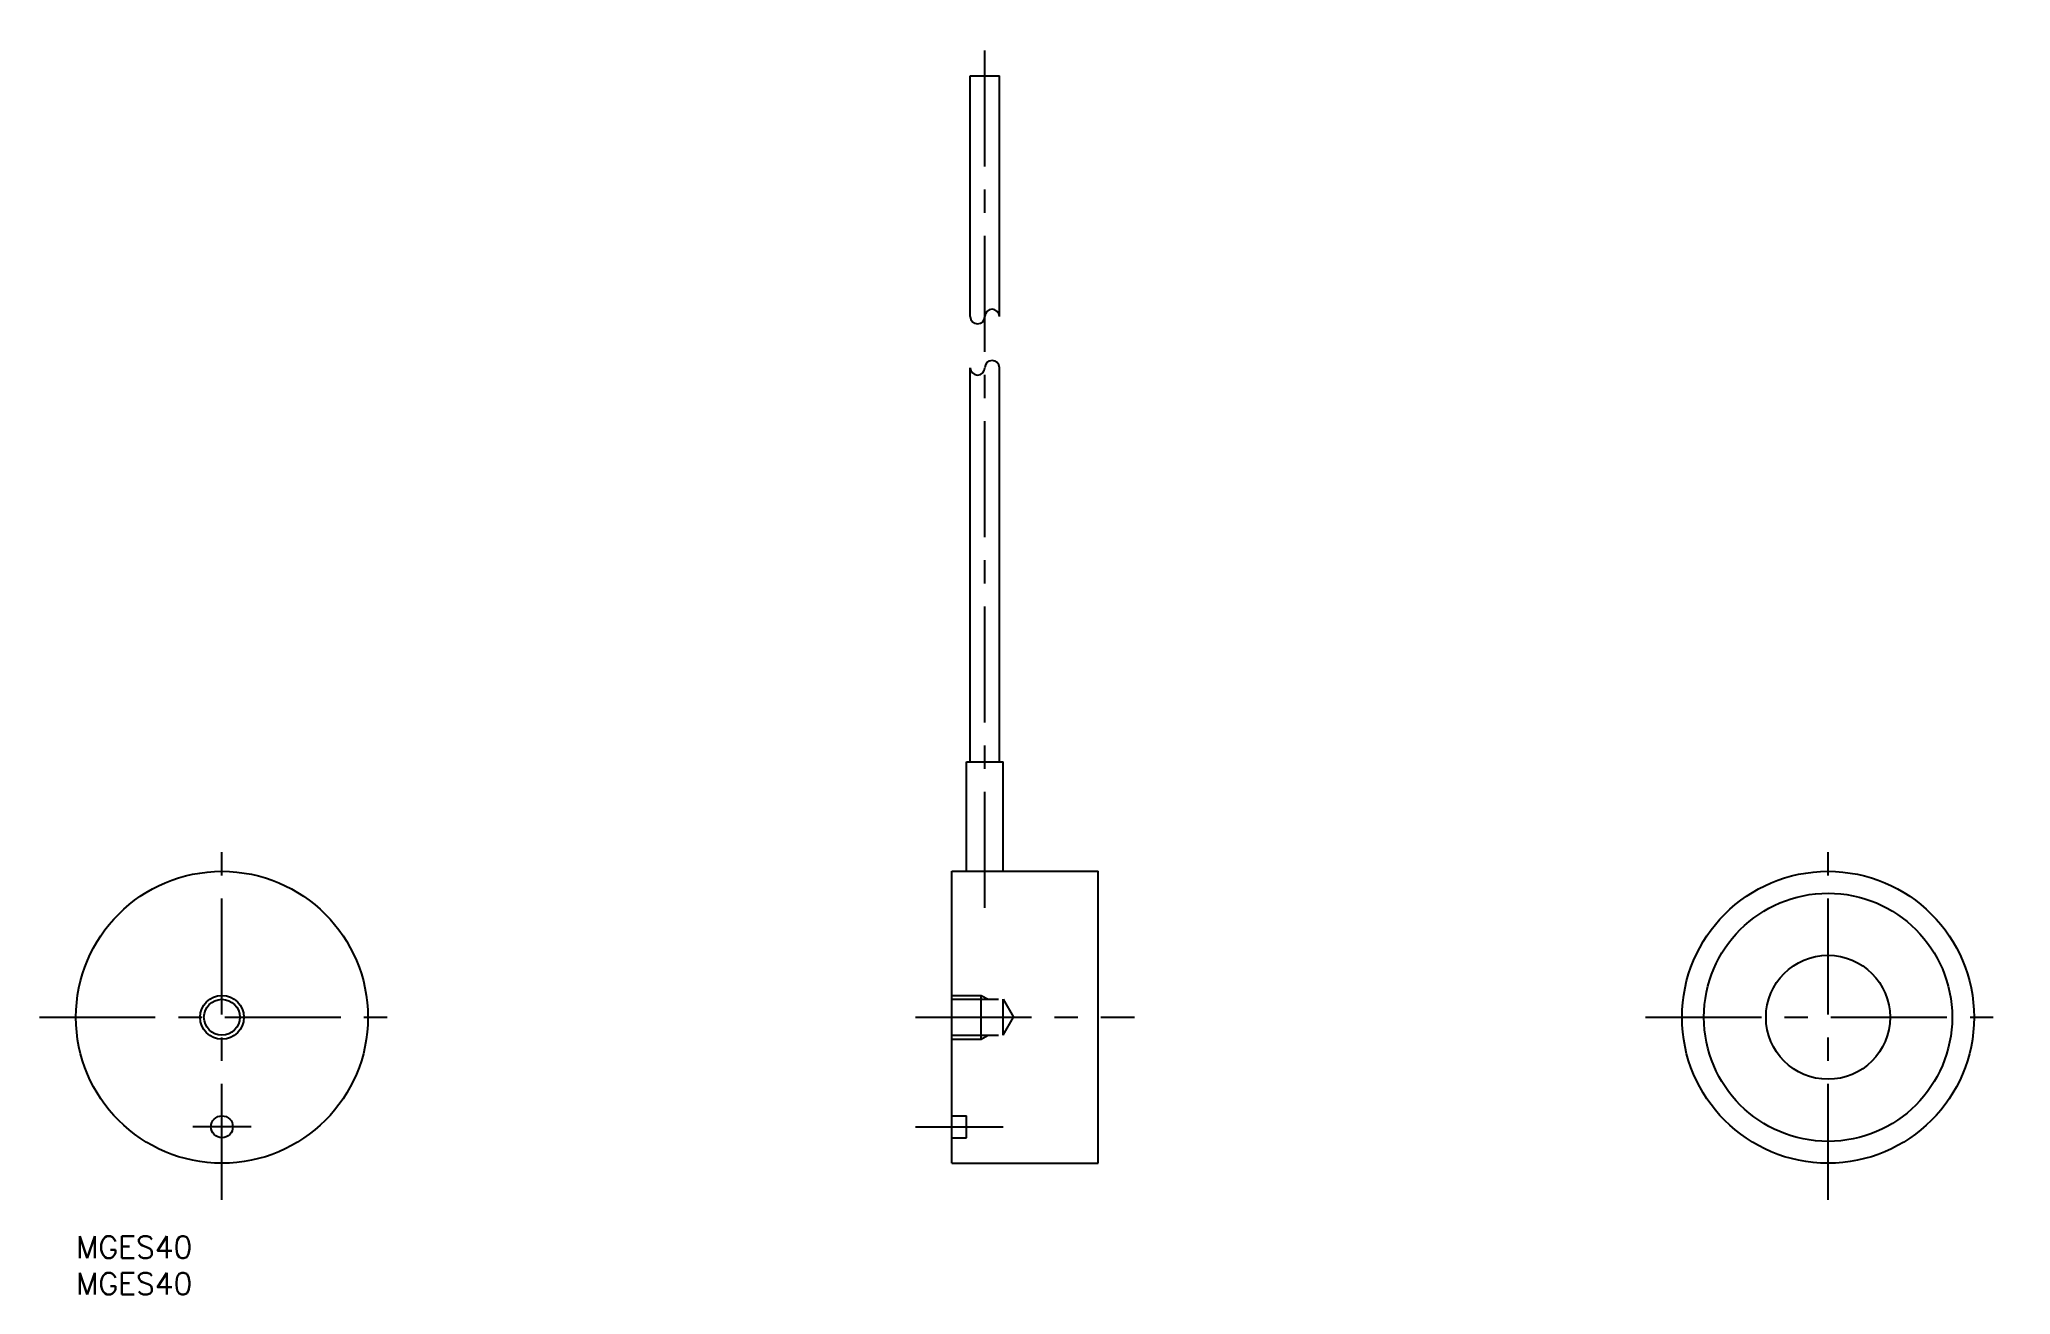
# Model space of a CAD drawing. Extents: x -5 to 265, y -8 to 164.
import ezdxf

# ---------------------------------------------------------------- set-up
doc = ezdxf.new("R2010")
doc.units = 0
doc.header["$LTSCALE"] = 0.5
doc.linetypes.add('CENTER', pattern=[50.8, 31.75, -6.35, 6.35, -6.35])
doc.linetypes.add('DASHED', pattern=[19.05, 12.7, -6.35])
for name, color, linetype in [('MSM_CENTER', 1, 'CENTER'), ('MSM_CONTINUOUS', 7, 'CONTINUOUS'), ('MSM_DASHED', 4, 'DASHED'), ('MSM_NARROW', 5, 'CONTINUOUS'), ('MSM_PART_NUMBER', 7, 'CONTINUOUS')]:
    doc.layers.add(name, color=color, linetype=linetype)
doc.styles.get("Standard").update_dxf_attribs({"font": 'txt.shx', "height": 3, "bigfont": 'bigfont.shx'})

# ---------------------------------------------------------------- blocks, each defined once
blk = doc.blocks.new('*U2')
at = {"layer": 'MSM_PART_NUMBER'}
blk.add_text('MGES40', height=3, dxfattribs=at).set_placement((0, -3))
blk = doc.blocks.new('*U3')
at = {"layer": 'MSM_PART_NUMBER'}
blk.add_text('MGES40', height=3, dxfattribs=at).set_placement((0, -8))

msp = doc.modelspace()

# ---------------------------------------------------------------- linework, layer by layer
at = {"layer": 'MSM_CENTER'}
for p, q in [((124.5, 45), (124.5, 164)), ((20, 5), (20, 55)), ((240, 5), (240, 55)), ((-5, 30), (45, 30)), ((115, 30), (145, 30)), ((215, 30), (265, 30)), ((24, 15), (16, 15)), ((115, 15), (127, 15))]:
    msp.add_line(p, q, dxfattribs=at)
at = {"layer": 'MSM_CONTINUOUS'}
for p, q in [((122.5, 126.02), (122.5, 159)), ((122.5, 159), (126.5, 159)), ((126.5, 126.02), (126.5, 159)), ((122.5, 65), (122.5, 119)), ((126.5, 65), (126.5, 119)), ((122, 50), (122, 65)), ((122, 65), (127, 65)), ((127, 50), (127, 65)), ((120, 10), (120, 50)), ((120, 50), (140, 50)), ((140, 10), (140, 50)), ((120, 10), (140, 10))]:
    msp.add_line(p, q, dxfattribs=at)
for centre, radius in [((20, 30), 20), ((240, 30), 20), ((240, 30), 17), ((240, 30), 8.5), ((20, 30), 2.46), ((20, 15), 1.5)]:
    msp.add_circle(centre, radius, dxfattribs=at)
for centre, start, end in [((125.5, 126.02), 360, 180), ((123.5, 126.02), 180, 360), ((123.5, 119), 180, 360), ((125.5, 119), 360, 180)]:
    msp.add_arc(centre, 1, start, end, dxfattribs=at)
at = {"layer": 'MSM_DASHED'}
for p, q in [((120, 33), (124, 33)), ((120, 32.46), (127, 32.46)), ((124, 27), (124, 33)), ((124, 33), (124.94, 32.46)), ((127, 27.54), (127, 32.46)), ((127, 32.46), (128.42, 30)), ((127, 27.54), (128.42, 30)), ((120, 27.54), (127, 27.54)), ((124, 27), (124.94, 27.54)), ((120, 27), (124, 27)), ((120, 16.5), (122, 16.5)), ((122, 13.5), (122, 16.5)), ((120, 13.5), (122, 13.5))]:
    msp.add_line(p, q, dxfattribs=at)
at = {"layer": 'MSM_NARROW'}
msp.add_circle((20, 30), 3, dxfattribs=at)

# ---------------------------------------------------------------- block references
at = {"layer": 'MSM_CONTINUOUS'}
for name in ['*U2', '*U3']:
    msp.add_blockref(name, (0, 0), dxfattribs=at)

doc.saveas('drawing.dxf')
